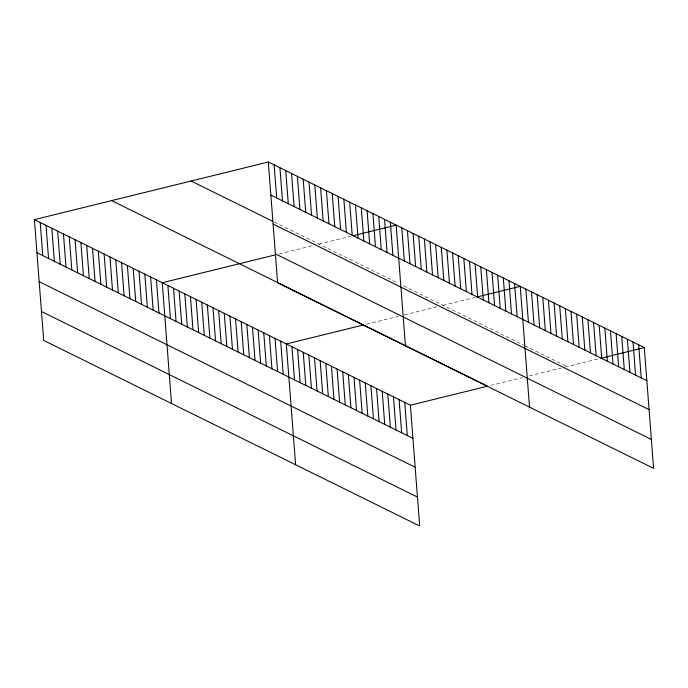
<?xml version="1.0" encoding="UTF-8"?>
<svg xmlns="http://www.w3.org/2000/svg" width="688" height="688" viewBox="0 0 688 688"><rect width="100%" height="100%" fill="white"/><g stroke="black" fill="none" stroke-linecap="round" stroke-linejoin="round"><path stroke-width="0.52" stroke-dasharray="3.44 2.58" d="M279.199 253.915L312.997 245.59M318.957 244.12L350.803 236.276M366.489 324.211L398.3 316.377M404.269 314.906L437.069 306.822M443.038 305.36L474.875 297.508M490.561 385.452L522.373 377.617M529.339 375.906L561.15 368.063M565.123 367.082L599.919 358.517M274.134 221.992L397.922 283.086M403.555 285.873L523.878 345.256M524.815 345.72L567.11 366.592"/><path stroke-width="1.03" d="M34.4 219.635L410.383 405.206L419.68 525.993L43.697 340.422L34.4 219.635L268.32 162.007L644.303 347.578L653.6 468.365L277.617 282.794L268.32 162.007M275.217 254.895L162.239 282.725L171.527 403.512M352.729 235.795L396.15 225.105L405.447 345.892M363.505 324.951L286.311 343.966L295.608 464.753M476.81 297.035L520.231 286.337L529.528 407.133M410.383 405.206L487.577 386.192L465.965 375.519M600.882 358.276L644.303 347.578M270.866 195.117L646.858 380.696M191.126 181.021L272.474 221.175M273.093 224.056L649.076 409.627M275.389 253.863L651.373 439.434M111.594 200.612L277.969 282.734M278.907 283.198L324.022 305.463M324.968 305.928L329.664 308.25M330.61 308.714L418.966 352.325M419.904 352.781L424.599 355.103M425.545 355.567L436.82 361.14M437.766 361.596L465.019 375.055M36.946 252.745L412.938 438.316M39.173 281.676L415.165 467.255M41.469 311.492L417.453 497.063M638.662 344.791L641.216 377.91M633.029 342.013L635.574 375.123M627.387 339.227L629.933 372.346M621.746 336.441L624.291 369.559M616.104 333.663L618.658 366.773M610.471 330.876L613.017 363.995M604.829 328.09L607.375 361.209M599.188 325.312L601.733 358.422M593.546 322.526L596.092 355.644M587.905 319.739L590.459 352.858M582.272 316.962L584.817 350.072M576.63 314.175L579.176 347.294M570.988 311.389L573.534 344.507M565.347 308.611L567.892 341.721M559.705 305.825L562.259 338.943M554.072 303.038L556.618 336.157M548.431 300.26L550.976 333.37M542.789 297.474L545.335 330.593M537.147 294.688L539.693 327.806M531.506 291.91L534.06 325.02M525.873 289.123L528.418 322.233M514.59 283.559L517.135 316.669M508.948 280.773L511.502 313.883M503.306 277.986L505.861 311.105M497.673 275.209L500.219 308.319M492.032 272.422L494.577 305.532M486.39 269.636L488.936 302.754M480.749 266.858L483.303 299.968M475.116 264.072L477.661 297.182M469.474 261.285L472.02 294.404M463.832 258.507L466.378 291.617M458.191 255.721L460.736 288.831M452.549 252.935L455.103 286.053M446.916 250.157L449.462 283.267M441.275 247.37L443.82 280.48M435.633 244.584L438.179 277.703M429.991 241.806L432.537 274.916M424.35 239.02L426.904 272.13M418.717 236.233L421.262 269.352M413.075 233.456L415.621 266.566M407.434 230.669L409.979 263.779M401.792 227.883L404.338 261.001M404.75 402.42L407.296 435.538M390.345 222.233L392.891 255.351M399.109 399.633L401.654 432.752M384.532 219.369L387.077 252.479M393.467 396.856L396.013 429.966M378.718 216.496L381.272 249.615M387.826 394.069L390.38 427.188M372.913 213.633L375.459 246.743M382.193 391.283L384.738 424.401M367.1 210.76L369.645 243.879M376.551 388.505L379.097 421.615M361.286 207.896L363.84 241.006M370.909 385.719L373.455 418.837M355.481 205.024L358.027 238.143M365.268 382.932L367.813 416.051M349.667 202.16L352.213 235.27M359.626 380.154L362.18 413.264M343.854 199.288L346.408 232.406M353.993 377.368L356.539 410.487M338.049 196.424L340.594 229.534M348.352 374.582L350.897 407.7M332.235 193.552L334.781 226.67M342.71 371.804L345.256 404.914M326.422 190.688L328.976 223.798M337.068 369.017L339.614 402.127M320.617 187.815L323.162 220.934M331.427 366.231L333.981 399.35M314.803 184.952L317.349 218.062M325.794 363.453L328.339 396.563M308.989 182.079L311.544 215.198M320.152 360.667L322.698 393.777M303.184 179.215L305.73 212.325M314.511 357.88L317.056 390.999M297.371 176.343L299.916 209.462M308.869 355.103L311.415 388.213M291.557 173.479L294.111 206.589M303.227 352.316L305.782 385.426M285.752 170.607L288.298 203.725M297.594 349.53L300.14 382.648M279.939 167.743L282.484 200.853M291.953 346.752L294.498 379.862M274.125 164.871L276.679 197.989M280.67 341.179L283.224 374.298M275.028 338.401L277.582 371.511M269.395 335.615L271.941 368.725M263.753 332.829L266.299 365.947M258.112 330.051L260.657 363.161M252.47 327.264L255.024 360.374M246.837 324.478L249.383 357.597M241.196 321.7L243.741 354.81M235.554 318.914L238.1 352.024M229.912 316.127L232.458 349.246M224.271 313.35L226.825 346.46M218.638 310.563L221.183 343.673M212.996 307.777L215.542 340.895M207.355 304.999L209.9 338.109M201.713 302.213L204.259 335.323M196.071 299.426L198.626 332.545M190.438 296.648L192.984 329.758M184.797 293.862L187.342 326.972M179.155 291.076L181.701 324.194M173.514 288.289L176.059 321.408M167.872 285.511L170.426 318.621M156.425 279.861L158.971 312.971M150.612 276.989L153.166 310.107M144.807 274.125L147.352 307.235M138.993 271.253L141.539 304.371M133.18 268.389L135.734 301.499M127.375 265.516L129.92 298.635M121.561 262.653L124.107 295.763M115.747 259.78L118.302 292.899M109.942 256.916L112.488 290.026M104.129 254.044L106.674 287.163M98.315 251.18L100.869 284.29M92.51 248.308L95.056 281.426M86.697 245.444L89.242 278.554M80.883 242.572L83.437 275.69M75.078 239.708L77.624 272.818M69.264 236.835L71.81 269.954M63.451 233.972L66.005 267.082M57.646 231.099L60.191 264.218M51.832 228.235L54.378 261.345M46.019 225.372L48.573 258.482M40.214 222.499L42.759 255.609"/></g></svg>
